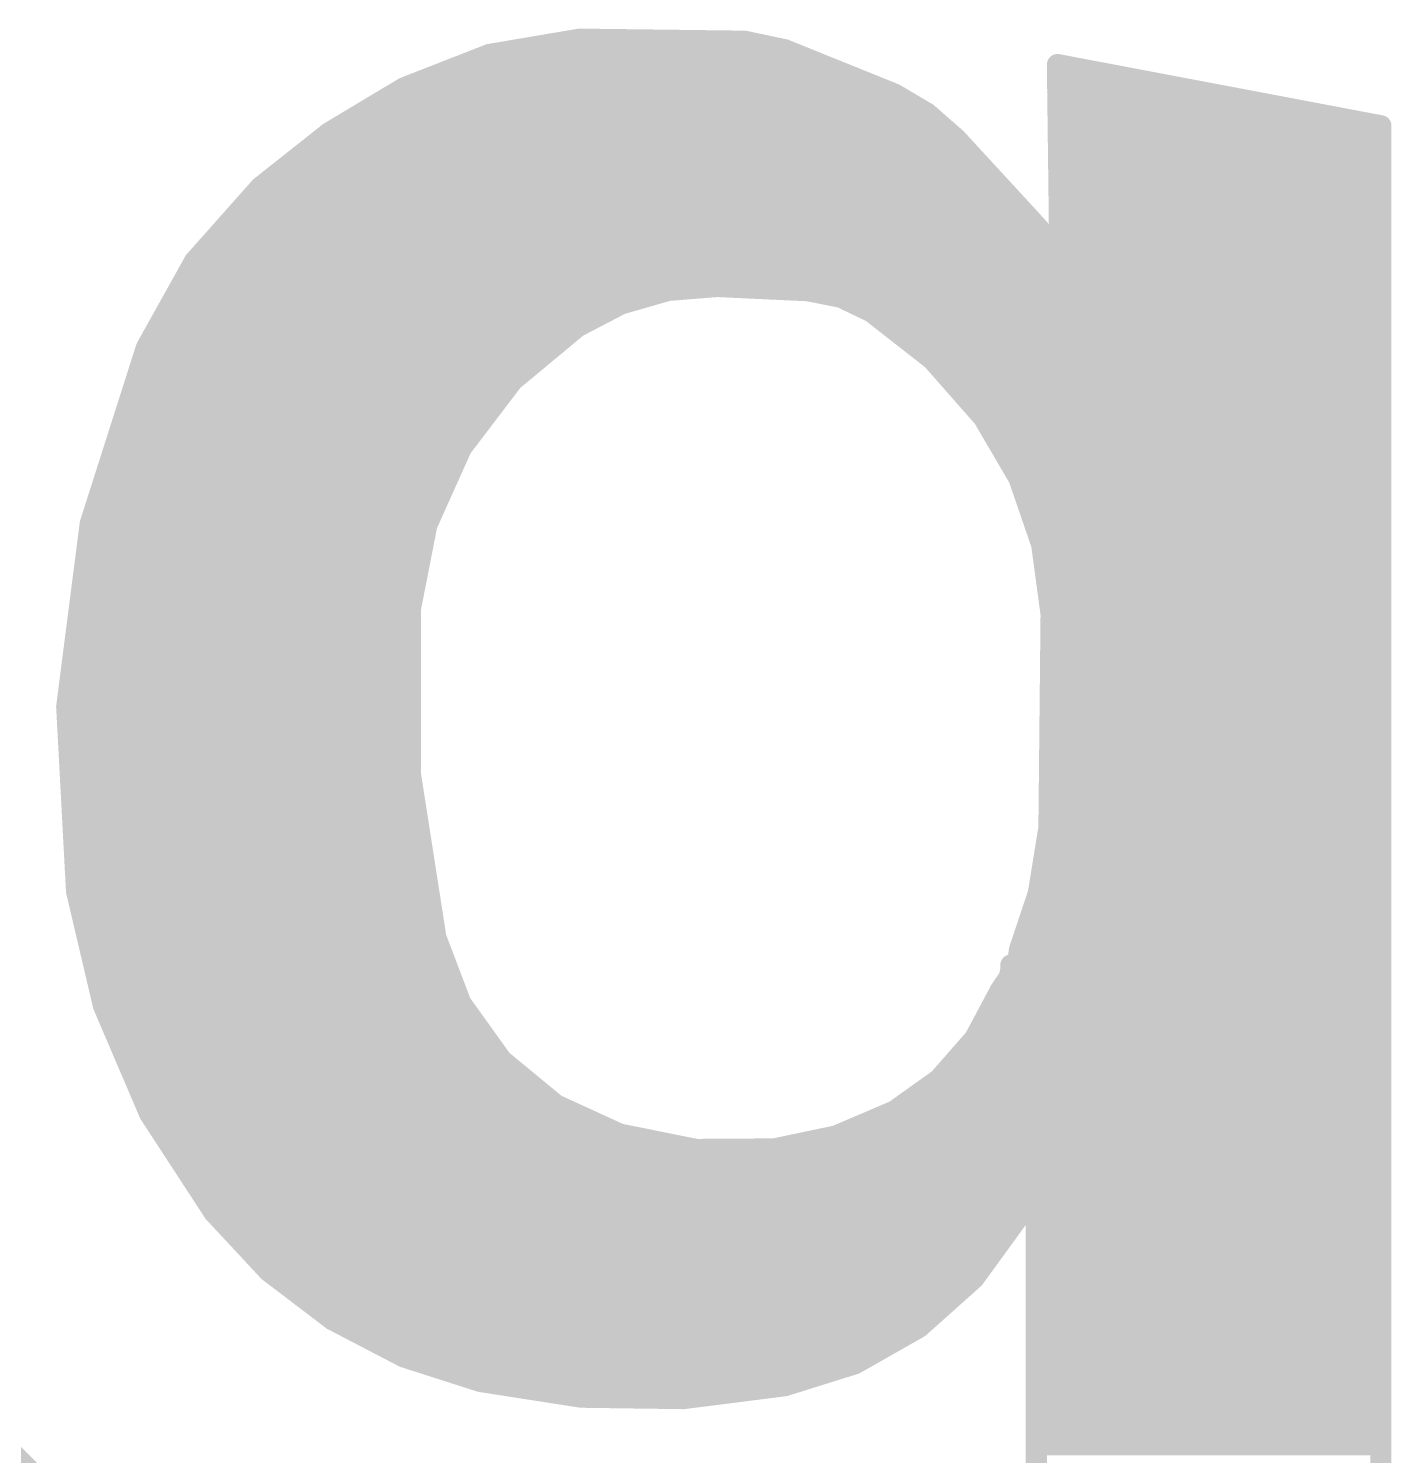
# Model space of a CAD drawing. Extents: x -19.1 to 23, y -12.7 to 20.4.
# Drawn here: x 14.658 to 16.295, y 16.726 to 18.44 of the extents above; entities that cross this region are included whole.
import ezdxf

# ---------------------------------------------------------------- set-up
doc = ezdxf.new("R2010")
doc.units = 0
doc.layers.add('1', color=12, linetype='CONTINUOUS')
doc.layers.add('22', color=40, linetype='CONTINUOUS')

# ---------------------------------------------------------------- blocks, each defined once
blk = doc.blocks.new('RECT')
blk.add_solid([(-0.5, -0.5), (0.5, -0.5), (-0.5, 0.5), (0.5, 0.5)])

msp = doc.modelspace()

# ---------------------------------------------------------------- linework, layer by layer
at = {"layer": '22', "const_width": 0.0254}
for points in [[(15.3201, 18.4277), (15.2116, 18.4093)], [(15.5182, 18.4252), (15.3201, 18.4277)], [(15.5664, 18.415), (15.5182, 18.4252)], [(15.2116, 18.4093), (15.1092, 18.3693)], [(15.2451, 18.415), (15.5664, 18.415)], [(15.6985, 18.3617), (15.5664, 18.415)], [(15.1611, 18.3896), (15.6294, 18.3896)], [(15.8941, 18.3972), (15.8966, 18.1966)], [(16.2827, 18.3236), (15.8941, 18.3972)], [(15.8942, 18.3896), (15.9342, 18.3896)], [(15.1092, 18.3693), (15.019, 18.3152)], [(15.1007, 18.3642), (15.6923, 18.3642)], [(15.7378, 18.3384), (15.6985, 18.3617)], [(15.8945, 18.3642), (16.0683, 18.3642)], [(15.0583, 18.3388), (15.7373, 18.3388)], [(15.7722, 18.3083), (15.7378, 18.3384)], [(15.8948, 18.3388), (16.2024, 18.3388)], [(16.2827, 16.2662), (16.2827, 18.3236)], [(15.019, 18.3152), (14.9365, 18.2499)], [(15.0167, 18.3134), (15.7664, 18.3134)], [(15.8611, 18.2118), (15.7722, 18.3083)], [(15.8951, 18.3134), (16.2827, 18.3134)], [(14.9846, 18.288), (15.7909, 18.288)], [(15.8955, 18.288), (16.2827, 18.288)], [(14.9365, 18.2499), (14.8574, 18.1609)], [(14.9525, 18.2626), (15.8143, 18.2626)], [(15.8958, 18.2626), (16.2827, 18.2626)], [(14.9252, 18.2372), (15.8377, 18.2372)], [(15.8961, 18.2372), (16.2827, 18.2372)], [(14.9026, 18.2118), (15.8611, 18.2118)], [(15.8839, 18.1864), (15.8611, 18.2118)], [(15.8966, 18.1966), (15.889, 18.1889)], [(15.8964, 18.2118), (16.2827, 18.2118)], [(14.88, 18.1864), (15.8839, 18.1864)], [(15.889, 18.1889), (15.8839, 18.1864)], [(15.8839, 18.1864), (16.2827, 18.1864)], [(14.8574, 18.1609), (14.7994, 18.0569)], [(14.8575, 18.161), (16.2827, 18.161)], [(14.8433, 18.1356), (16.2827, 18.1356)], [(15.4265, 18.1258), (15.4852, 18.1305)], [(15.4852, 18.1305), (15.5944, 18.1254)], [(14.8291, 18.1102), (15.3723, 18.1102)], [(15.3698, 18.1095), (15.4265, 18.1258)], [(15.5944, 18.1254), (15.6341, 18.1175)], [(15.6341, 18.1175), (15.6706, 18.1)], [(15.6493, 18.1102), (16.2827, 18.1102)], [(15.3175, 18.0823), (15.3698, 18.1095)], [(15.6706, 18.1), (15.7438, 18.0428)], [(14.815, 18.0848), (15.3223, 18.0848)], [(15.2394, 18.0174), (15.3175, 18.0823)], [(15.6901, 18.0848), (16.2827, 18.0848)], [(14.8008, 18.0594), (15.2899, 18.0594)], [(15.7226, 18.0594), (16.2827, 18.0594)], [(14.7994, 18.0569), (14.732, 17.8456)], [(15.7438, 18.0428), (15.8052, 17.973)], [(14.7921, 18.034), (15.2593, 18.034)], [(15.7516, 18.034), (16.2827, 18.034)], [(14.784, 18.0086), (15.2327, 18.0086)], [(15.178, 17.9366), (15.2394, 18.0174)], [(15.7739, 18.0086), (16.2827, 18.0086)], [(14.7759, 17.9832), (15.2134, 17.9832)], [(15.7962, 17.9832), (16.2827, 17.9832)], [(15.8052, 17.973), (15.8478, 17.9002)], [(14.7678, 17.9578), (15.1941, 17.9578)], [(15.8141, 17.9578), (16.2827, 17.9578)], [(14.7597, 17.9324), (15.1761, 17.9324)], [(15.1364, 17.844), (15.178, 17.9366)], [(15.8289, 17.9324), (16.2827, 17.9324)], [(14.7516, 17.907), (15.1647, 17.907)], [(15.8438, 17.907), (16.2827, 17.907)], [(15.8478, 17.9002), (15.8752, 17.8204)], [(14.7435, 17.8816), (15.1533, 17.8816)], [(15.8542, 17.8816), (16.2827, 17.8816)], [(14.7354, 17.8562), (15.1419, 17.8562)], [(15.8629, 17.8562), (16.2827, 17.8562)], [(14.732, 17.8456), (14.7037, 17.6256)], [(15.1169, 17.7444), (15.1364, 17.844)], [(14.7301, 17.8308), (15.1339, 17.8308)], [(15.8716, 17.8308), (16.2827, 17.8308)], [(15.8752, 17.8204), (15.8865, 17.7368)], [(14.7268, 17.8054), (15.1289, 17.8054)], [(15.8773, 17.8054), (16.2827, 17.8054)], [(14.7236, 17.78), (15.1239, 17.78)], [(15.8807, 17.78), (16.2827, 17.78)], [(14.7203, 17.7546), (15.1189, 17.7546)], [(15.8841, 17.7546), (16.2827, 17.7546)], [(15.1166, 17.5451), (15.1169, 17.7444)], [(15.8865, 17.7368), (15.8839, 17.4803)], [(14.717, 17.7292), (15.1169, 17.7292)], [(15.8864, 17.7292), (16.2827, 17.7292)], [(14.7138, 17.7038), (15.1168, 17.7038)], [(15.8862, 17.7038), (16.2827, 17.7038)], [(14.7105, 17.6784), (15.1168, 17.6784)], [(15.8859, 17.6784), (16.2827, 17.6784)], [(14.7072, 17.653), (15.1167, 17.653)], [(15.8857, 17.653), (16.2827, 17.653)], [(14.7037, 17.6256), (14.7155, 17.4041)], [(14.704, 17.6276), (15.1167, 17.6276)], [(15.8854, 17.6276), (16.2827, 17.6276)], [(14.705, 17.6022), (15.1167, 17.6022)], [(15.8851, 17.6022), (16.2827, 17.6022)], [(14.7063, 17.5768), (15.1166, 17.5768)], [(15.8849, 17.5768), (16.2827, 17.5768)], [(14.7077, 17.5514), (15.1166, 17.5514)], [(15.1473, 17.3482), (15.1166, 17.5451)], [(15.8846, 17.5514), (16.2827, 17.5514)], [(14.709, 17.526), (15.1196, 17.526)], [(15.8844, 17.526), (16.2827, 17.526)], [(14.7104, 17.5006), (15.1235, 17.5006)], [(15.8841, 17.5006), (16.2827, 17.5006)], [(15.8839, 17.4803), (15.8712, 17.4015)], [(14.7117, 17.4752), (15.1275, 17.4752)], [(15.8831, 17.4752), (16.2827, 17.4752)], [(14.7131, 17.4498), (15.1314, 17.4498)], [(15.879, 17.4498), (16.2827, 17.4498)], [(14.7144, 17.4244), (15.1354, 17.4244)], [(15.8749, 17.4244), (16.2827, 17.4244)], [(14.7155, 17.4041), (14.7478, 17.2665)], [(14.7167, 17.399), (15.1394, 17.399)], [(15.8712, 17.4015), (15.8484, 17.333)], [(15.8704, 17.399), (16.2827, 17.399)], [(14.7227, 17.3736), (15.1433, 17.3736)], [(15.8619, 17.3736), (16.2827, 17.3736)], [(14.7286, 17.3482), (15.1473, 17.3482)], [(15.1773, 17.2693), (15.1473, 17.3482)], [(15.8535, 17.3482), (16.2827, 17.3482)], [(14.7346, 17.3228), (15.1569, 17.3228)], [(15.8484, 17.333), (15.8479, 17.3293)], [(15.8479, 17.3293), (15.8493, 17.3258)], [(15.8493, 17.3258), (15.8523, 17.3234)], [(15.8523, 17.3234), (15.856, 17.3228)], [(15.856, 17.3228), (15.8687, 17.3228)], [(15.856, 17.3228), (16.2827, 17.3228)], [(15.8687, 17.3228), (15.8687, 15.8928)], [(15.8382, 17.3101), (15.8362, 17.3004)], [(15.8458, 17.3076), (15.8382, 17.3152)], [(15.8382, 17.3152), (15.8382, 17.3101)], [(15.8458, 17.0104), (15.8458, 17.3076)], [(14.7405, 17.2974), (15.1666, 17.2974)], [(15.8306, 17.2923), (15.8255, 17.2847)], [(15.8362, 17.3004), (15.8306, 17.2923)], [(15.8341, 17.2974), (15.8458, 17.2974)], [(15.8687, 17.2974), (16.2827, 17.2974)], [(14.7465, 17.272), (15.1762, 17.272)], [(15.8255, 17.2847), (15.7948, 17.227)], [(15.8188, 17.272), (15.8458, 17.272)], [(15.8687, 17.272), (16.2827, 17.272)], [(14.7478, 17.2665), (14.8034, 17.1364)], [(15.2264, 17.2008), (15.1773, 17.2693)], [(14.7563, 17.2466), (15.1936, 17.2466)], [(15.8053, 17.2466), (15.8458, 17.2466)], [(15.8687, 17.2466), (16.2827, 17.2466)], [(14.7672, 17.2212), (15.2118, 17.2212)], [(15.7948, 17.227), (15.7517, 17.1778)], [(15.7898, 17.2212), (15.8458, 17.2212)], [(15.8687, 17.2212), (16.2827, 17.2212)], [(14.778, 17.1958), (15.2325, 17.1958)], [(15.2916, 17.1471), (15.2264, 17.2008)], [(15.7675, 17.1958), (15.8458, 17.1958)], [(15.8687, 17.1958), (16.2827, 17.1958)], [(14.7889, 17.1704), (15.2633, 17.1704)], [(15.7517, 17.1778), (15.6985, 17.1399)], [(15.7413, 17.1704), (15.8458, 17.1704)], [(15.8687, 17.1704), (16.2827, 17.1704)], [(14.7997, 17.145), (15.2962, 17.145)], [(14.8034, 17.1364), (14.8806, 17.018)], [(15.3683, 17.112), (15.2916, 17.1471)], [(15.6985, 17.1399), (15.6284, 17.1099)], [(15.7057, 17.145), (15.8458, 17.145)], [(15.8687, 17.145), (16.2827, 17.145)], [(14.8144, 17.1196), (15.3517, 17.1196)], [(15.6511, 17.1196), (15.8458, 17.1196)], [(15.8687, 17.1196), (16.2827, 17.1196)], [(15.4601, 17.0936), (15.3683, 17.112)], [(15.6284, 17.1099), (15.5537, 17.0942)], [(14.8309, 17.0942), (15.4571, 17.0942)], [(15.5537, 17.0942), (15.4601, 17.0936)], [(15.5537, 17.0942), (15.8458, 17.0942)], [(15.8687, 17.0942), (16.2827, 17.0942)], [(14.8475, 17.0688), (15.8458, 17.0688)], [(15.8687, 17.0688), (16.2827, 17.0688)], [(14.864, 17.0434), (15.8458, 17.0434)], [(15.8687, 17.0434), (16.2827, 17.0434)], [(14.8806, 17.018), (14.9464, 16.9473)], [(14.8806, 17.018), (15.8458, 17.018)], [(15.8687, 17.018), (16.2827, 17.018)], [(15.7938, 16.9388), (15.8458, 17.0104)], [(14.9042, 16.9926), (15.8329, 16.9926)], [(15.8687, 16.9926), (16.2827, 16.9926)], [(14.9279, 16.9672), (15.8144, 16.9672)], [(15.8687, 16.9672), (16.2827, 16.9672)], [(14.9464, 16.9473), (15.0232, 16.8889)], [(14.9537, 16.9418), (15.796, 16.9418)], [(15.7278, 16.8798), (15.7938, 16.9388)], [(15.8687, 16.9418), (16.2827, 16.9418)], [(14.987, 16.9164), (15.7687, 16.9164)], [(15.8687, 16.9164), (16.2827, 16.9164)], [(15.0204, 16.891), (15.7403, 16.891)], [(15.0232, 16.8889), (15.1088, 16.8443)], [(15.6509, 16.8361), (15.7278, 16.8798)], [(15.8687, 16.891), (16.2827, 16.891)], [(15.0678, 16.8656), (15.7027, 16.8656)], [(15.8687, 16.8656), (16.2827, 16.8656)], [(15.1088, 16.8443), (15.2007, 16.8148)], [(15.1214, 16.8402), (15.658, 16.8402)], [(15.5664, 16.8097), (15.6509, 16.8361)], [(15.8687, 16.8402), (16.2827, 16.8402)], [(15.2007, 16.8148), (15.322, 16.7959)], [(15.2007, 16.8148), (15.5827, 16.8148)], [(15.4447, 16.7942), (15.5664, 16.8097)], [(15.8687, 16.8148), (16.2827, 16.8148)], [(15.322, 16.7959), (15.4447, 16.7942)], [(15.8687, 16.7894), (16.2827, 16.7894)], [(15.8687, 16.764), (16.2827, 16.764)], [(15.8687, 16.7386), (16.2827, 16.7386)]]:
    msp.add_lwpolyline(points, dxfattribs=at)
at = {"layer": '22', "const_width": 0.0127}
for points in [[(15.3202, 18.434, 1), (15.32, 18.4214)], [(15.3212, 18.4214, 1), (15.319, 18.434)], [(15.5195, 18.4314, 1), (15.5169, 18.419)], [(15.5181, 18.4189, 1), (15.5183, 18.4315)], [(15.2106, 18.4156, 1), (15.2127, 18.4031)], [(15.214, 18.4034, 1), (15.2093, 18.4153)], [(15.2451, 18.4214, 1), (15.2451, 18.4086)], [(15.5688, 18.4209, 1), (15.564, 18.4091)], [(15.5651, 18.4088, 1), (15.5677, 18.4212)], [(15.5664, 18.4086, 1), (15.5664, 18.4214)], [(15.1611, 18.396, 1), (15.1611, 18.3833)], [(15.6294, 18.3833, 1), (15.6294, 18.396)], [(15.9004, 18.3973, 1), (15.8878, 18.3971)], [(15.8953, 18.4034, 1), (15.8929, 18.391)], [(15.8942, 18.396, 1), (15.8942, 18.3833)], [(15.9342, 18.3833, 1), (15.9342, 18.396)], [(15.1069, 18.3752, 1), (15.1115, 18.3634)], [(15.1125, 18.3639, 1), (15.1059, 18.3747)], [(15.1007, 18.3706, 1), (15.1007, 18.3578)], [(15.7017, 18.3672, 1), (15.6953, 18.3562)], [(15.6923, 18.3578, 1), (15.6923, 18.3706)], [(15.6961, 18.3558, 1), (15.7009, 18.3676)], [(15.8945, 18.3706, 1), (15.8945, 18.3578)], [(16.0683, 18.3578, 1), (16.0683, 18.3706)], [(15.0583, 18.3452, 1), (15.0583, 18.3325)], [(15.742, 18.3432, 1), (15.7337, 18.3337)], [(15.7346, 18.333, 1), (15.7411, 18.3439)], [(15.7373, 18.3325, 1), (15.7373, 18.3452)], [(15.8948, 18.3452, 1), (15.8948, 18.3325)], [(16.2024, 18.3325, 1), (16.2024, 18.3452)], [(16.2891, 18.3236, 1), (16.2764, 18.3236)], [(16.2815, 18.3174, 1), (16.2839, 18.3298)], [(15.0167, 18.3198, 1), (15.0167, 18.3071)], [(15.0157, 18.3207, 1), (15.0222, 18.3098)], [(15.0229, 18.3102, 1), (15.015, 18.3202)], [(15.7769, 18.3126, 1), (15.7675, 18.304)], [(15.7664, 18.3071, 1), (15.7664, 18.3198)], [(15.768, 18.3035, 1), (15.7764, 18.3131)], [(15.8951, 18.3198, 1), (15.8951, 18.3071)], [(16.2827, 18.3071, 1), (16.2827, 18.3198)], [(14.9846, 18.2944, 1), (14.9846, 18.2816)], [(15.7909, 18.2816, 1), (15.7909, 18.2944)], [(15.8955, 18.2944, 1), (15.8955, 18.2816)], [(16.2827, 18.2816, 1), (16.2827, 18.2944)], [(14.9326, 18.2549, 1), (14.9404, 18.2449)], [(14.9412, 18.2457, 1), (14.9318, 18.2541)], [(14.9525, 18.269, 1), (14.9525, 18.2563)], [(15.8143, 18.2563, 1), (15.8143, 18.269)], [(15.8958, 18.269, 1), (15.8958, 18.2563)], [(16.2827, 18.2563, 1), (16.2827, 18.269)], [(14.9252, 18.2436, 1), (14.9252, 18.2309)], [(15.8377, 18.2309, 1), (15.8377, 18.2436)], [(15.8961, 18.2436, 1), (15.8961, 18.2309)], [(16.2827, 18.2309, 1), (16.2827, 18.2436)], [(14.9026, 18.2182, 1), (14.9026, 18.2054)], [(15.8658, 18.216, 1), (15.8564, 18.2076)], [(15.8564, 18.2075, 1), (15.8658, 18.2161)], [(15.8611, 18.2054, 1), (15.8611, 18.2182)], [(15.8964, 18.2182, 1), (15.8964, 18.2054)], [(15.9011, 18.1921, 1), (15.8921, 18.2011)], [(16.2827, 18.2054, 1), (16.2827, 18.2182)], [(14.88, 18.1928, 1), (14.88, 18.1801)], [(15.8839, 18.1928, 1), (15.8839, 18.1801)], [(15.8811, 18.1921, 1), (15.8867, 18.1807)], [(15.8792, 18.1822, 1), (15.8886, 18.1906)], [(15.8845, 18.1934, 1), (15.8935, 18.1844)], [(15.8839, 18.1801, 1), (15.8839, 18.1928)], [(15.8918, 18.1832, 1), (15.8862, 18.1946)], [(15.8903, 18.1965, 1), (15.9029, 18.1967)], [(16.2827, 18.1801, 1), (16.2827, 18.1928)], [(14.8526, 18.1651, 1), (14.8621, 18.1567)], [(14.8575, 18.1674, 1), (14.8575, 18.1547)], [(14.8629, 18.1578, 1), (14.8518, 18.164)], [(16.2827, 18.1547, 1), (16.2827, 18.1674)], [(14.8433, 18.142, 1), (14.8433, 18.1292)], [(15.4855, 18.1368, 1), (15.4849, 18.1242)], [(15.4857, 18.1242, 1), (15.4847, 18.1368)], [(16.2827, 18.1292, 1), (16.2827, 18.142)], [(14.8291, 18.1166, 1), (14.8291, 18.1039)], [(15.3723, 18.1039, 1), (15.3723, 18.1166)], [(15.4259, 18.1321, 1), (15.427, 18.1194)], [(15.4282, 18.1197, 1), (15.4247, 18.1319)], [(15.5956, 18.1316, 1), (15.5932, 18.1192)], [(15.5941, 18.1191, 1), (15.5947, 18.1317)], [(15.6368, 18.1232, 1), (15.6313, 18.1117)], [(15.6328, 18.1112, 1), (15.6353, 18.1237)], [(15.6493, 18.1166, 1), (15.6493, 18.1039)], [(16.2827, 18.1039, 1), (16.2827, 18.1166)], [(15.368, 18.1156, 1), (15.3716, 18.1034)], [(15.3727, 18.1038, 1), (15.3669, 18.1151)], [(15.6745, 18.105, 1), (15.6667, 18.095)], [(15.6679, 18.0943, 1), (15.6733, 18.1057)], [(14.815, 18.0912, 1), (14.815, 18.0785)], [(15.3146, 18.0879, 1), (15.3204, 18.0767)], [(15.3216, 18.0774, 1), (15.3134, 18.0872)], [(15.3223, 18.0785, 1), (15.3223, 18.0912)], [(15.6901, 18.0912, 1), (15.6901, 18.0785)], [(16.2827, 18.0785, 1), (16.2827, 18.0912)], [(14.8008, 18.0658, 1), (14.8008, 18.053)], [(15.2899, 18.053, 1), (15.2899, 18.0658)], [(15.7226, 18.0658, 1), (15.7226, 18.053)], [(16.2827, 18.053, 1), (16.2827, 18.0658)], [(14.7939, 18.06, 1), (14.8049, 18.0538)], [(14.8054, 18.055, 1), (14.7934, 18.0588)], [(15.7486, 18.047, 1), (15.7391, 18.0386)], [(14.7921, 18.0404, 1), (14.7921, 18.0277)], [(15.2593, 18.0277, 1), (15.2593, 18.0404)], [(15.7399, 18.0378, 1), (15.7478, 18.0478)], [(15.7516, 18.0404, 1), (15.7516, 18.0277)], [(16.2827, 18.0277, 1), (16.2827, 18.0404)], [(14.784, 18.015, 1), (14.784, 18.0023)], [(15.2327, 18.0023, 1), (15.2327, 18.015)], [(15.2354, 18.0223, 1), (15.2435, 18.0126)], [(15.2445, 18.0136, 1), (15.2344, 18.0213)], [(15.7739, 18.015, 1), (15.7739, 18.0023)], [(16.2827, 18.0023, 1), (16.2827, 18.015)], [(14.7759, 17.9896, 1), (14.7759, 17.9768)], [(15.2134, 17.9768, 1), (15.2134, 17.9896)], [(15.7962, 17.9896, 1), (15.7962, 17.9768)], [(15.8107, 17.9762, 1), (15.7997, 17.9698)], [(16.2827, 17.9768, 1), (16.2827, 17.9896)], [(14.7678, 17.9642, 1), (14.7678, 17.9515)], [(15.1941, 17.9515, 1), (15.1941, 17.9642)], [(15.8004, 17.9688, 1), (15.81, 17.9772)], [(15.8141, 17.9642, 1), (15.8141, 17.9515)], [(16.2827, 17.9515, 1), (16.2827, 17.9642)], [(14.7597, 17.9388, 1), (14.7597, 17.9261)], [(15.1729, 17.9405, 1), (15.1831, 17.9328)], [(15.1838, 17.934, 1), (15.1722, 17.9392)], [(15.1761, 17.9261, 1), (15.1761, 17.9388)], [(15.8289, 17.9388, 1), (15.8289, 17.9261)], [(16.2827, 17.9261, 1), (16.2827, 17.9388)], [(14.7516, 17.9134, 1), (14.7516, 17.9006)], [(15.1647, 17.9006, 1), (15.1647, 17.9134)], [(15.8438, 17.9134, 1), (15.8438, 17.9006)], [(16.2827, 17.9006, 1), (16.2827, 17.9134)], [(15.8538, 17.9022, 1), (15.8418, 17.8981)], [(15.8423, 17.897, 1), (15.8533, 17.9034)], [(14.7435, 17.888, 1), (14.7435, 17.8753)], [(15.1533, 17.8753, 1), (15.1533, 17.888)], [(15.8542, 17.888, 1), (15.8542, 17.8753)], [(16.2827, 17.8753, 1), (16.2827, 17.888)], [(14.7354, 17.8626, 1), (14.7354, 17.8498)], [(15.1419, 17.8498, 1), (15.1419, 17.8626)], [(15.8629, 17.8626, 1), (15.8629, 17.8498)], [(16.2827, 17.8498, 1), (16.2827, 17.8626)], [(14.7259, 17.8475, 1), (14.738, 17.8437)], [(14.7383, 17.8448, 1), (14.7257, 17.8464)], [(15.1307, 17.8466, 1), (15.1422, 17.8414)], [(15.1427, 17.8428, 1), (15.1302, 17.8452)], [(14.7301, 17.8372, 1), (14.7301, 17.8244)], [(15.1339, 17.8244, 1), (15.1339, 17.8372)], [(15.8716, 17.8372, 1), (15.8716, 17.8244)], [(15.8815, 17.8213, 1), (15.8689, 17.8196)], [(16.2827, 17.8244, 1), (16.2827, 17.8372)], [(14.7268, 17.8118, 1), (14.7268, 17.7991)], [(15.1289, 17.7991, 1), (15.1289, 17.8118)], [(15.8692, 17.8183, 1), (15.8812, 17.8225)], [(15.8773, 17.8118, 1), (15.8773, 17.7991)], [(16.2827, 17.7991, 1), (16.2827, 17.8118)], [(14.7236, 17.7864, 1), (14.7236, 17.7736)], [(15.1239, 17.7736, 1), (15.1239, 17.7864)], [(15.8807, 17.7864, 1), (15.8807, 17.7736)], [(16.2827, 17.7736, 1), (16.2827, 17.7864)], [(14.7203, 17.761, 1), (14.7203, 17.7482)], [(15.1189, 17.7482, 1), (15.1189, 17.761)], [(15.8841, 17.761, 1), (15.8841, 17.7482)], [(16.2827, 17.7482, 1), (16.2827, 17.761)], [(15.1107, 17.7456, 1), (15.1231, 17.7432)], [(15.1232, 17.7444, 1), (15.1106, 17.7444)], [(15.8928, 17.7367, 1), (15.8802, 17.7369)], [(14.717, 17.7356, 1), (14.717, 17.7229)], [(15.1169, 17.7229, 1), (15.1169, 17.7356)], [(15.8864, 17.7356, 1), (15.8864, 17.7229)], [(15.8802, 17.736, 1), (15.8928, 17.7376)], [(16.2827, 17.7229, 1), (16.2827, 17.7356)], [(14.7138, 17.7102, 1), (14.7138, 17.6974)], [(15.1168, 17.6974, 1), (15.1168, 17.7102)], [(15.8862, 17.7102, 1), (15.8862, 17.6974)], [(16.2827, 17.6974, 1), (16.2827, 17.7102)], [(14.7105, 17.6848, 1), (14.7105, 17.672)], [(15.1168, 17.672, 1), (15.1168, 17.6848)], [(15.8859, 17.6848, 1), (15.8859, 17.672)], [(16.2827, 17.672, 1), (16.2827, 17.6848)], [(14.7072, 17.6594, 1), (14.7072, 17.6467)], [(15.1167, 17.6467, 1), (15.1167, 17.6594)], [(15.8857, 17.6594, 1), (15.8857, 17.6467)], [(16.2827, 17.6467, 1), (16.2827, 17.6594)], [(14.7101, 17.6259, 1), (14.6974, 17.6253)], [(14.6974, 17.6264, 1), (14.71, 17.6248)], [(14.704, 17.634, 1), (14.704, 17.6212)], [(15.1167, 17.6212, 1), (15.1167, 17.634)], [(15.8854, 17.634, 1), (15.8854, 17.6212)], [(16.2827, 17.6212, 1), (16.2827, 17.634)], [(14.705, 17.6086, 1), (14.705, 17.5958)], [(15.1167, 17.5958, 1), (15.1167, 17.6086)], [(15.8851, 17.6086, 1), (15.8851, 17.5958)], [(16.2827, 17.5958, 1), (16.2827, 17.6086)], [(14.7063, 17.5832, 1), (14.7063, 17.5705)], [(15.1166, 17.5705, 1), (15.1166, 17.5832)], [(15.8849, 17.5832, 1), (15.8849, 17.5705)], [(16.2827, 17.5705, 1), (16.2827, 17.5832)], [(14.7077, 17.5578, 1), (14.7077, 17.545)], [(15.1228, 17.5461, 1), (15.1103, 17.5441)], [(15.1166, 17.545, 1), (15.1166, 17.5578)], [(15.8846, 17.5578, 1), (15.8846, 17.545)], [(16.2827, 17.545, 1), (16.2827, 17.5578)], [(15.1102, 17.5451, 1), (15.1229, 17.5451)], [(14.709, 17.5324, 1), (14.709, 17.5196)], [(15.1196, 17.5196, 1), (15.1196, 17.5324)], [(15.8844, 17.5324, 1), (15.8844, 17.5196)], [(16.2827, 17.5196, 1), (16.2827, 17.5324)], [(14.7104, 17.507, 1), (14.7104, 17.4943)], [(15.1235, 17.4943, 1), (15.1235, 17.507)], [(15.8841, 17.507, 1), (15.8841, 17.4943)], [(16.2827, 17.4943, 1), (16.2827, 17.507)], [(15.8902, 17.4793, 1), (15.8776, 17.4813)], [(14.7117, 17.4816, 1), (14.7117, 17.4688)], [(15.1275, 17.4688, 1), (15.1275, 17.4816)], [(15.8831, 17.4816, 1), (15.8831, 17.4688)], [(15.8776, 17.4804, 1), (15.8902, 17.4802)], [(16.2827, 17.4688, 1), (16.2827, 17.4816)], [(14.7131, 17.4562, 1), (14.7131, 17.4434)], [(15.1314, 17.4434, 1), (15.1314, 17.4562)], [(15.879, 17.4562, 1), (15.879, 17.4434)], [(16.2827, 17.4434, 1), (16.2827, 17.4562)], [(14.7144, 17.4308, 1), (14.7144, 17.4181)], [(15.1354, 17.4181, 1), (15.1354, 17.4308)], [(15.8749, 17.4308, 1), (15.8749, 17.4181)], [(16.2827, 17.4181, 1), (16.2827, 17.4308)], [(14.7217, 17.4056, 1), (14.7093, 17.4026)], [(14.7092, 17.4038, 1), (14.7218, 17.4044)], [(14.7167, 17.4054, 1), (14.7167, 17.3926)], [(15.1394, 17.3926, 1), (15.1394, 17.4054)], [(15.8704, 17.4054, 1), (15.8704, 17.3926)], [(15.8649, 17.4025, 1), (15.8775, 17.4005)], [(15.8772, 17.3995, 1), (15.8652, 17.4035)], [(16.2827, 17.3926, 1), (16.2827, 17.4054)], [(14.7227, 17.38, 1), (14.7227, 17.3672)], [(15.1433, 17.3672, 1), (15.1433, 17.38)], [(15.8619, 17.38, 1), (15.8619, 17.3672)], [(16.2827, 17.3672, 1), (16.2827, 17.38)], [(14.7286, 17.3546, 1), (14.7286, 17.3419)], [(15.1532, 17.3505, 1), (15.1414, 17.3459)], [(15.141, 17.3472, 1), (15.1536, 17.3492)], [(15.1473, 17.3419, 1), (15.1473, 17.3546)], [(15.8535, 17.3546, 1), (15.8535, 17.3419)], [(16.2827, 17.3419, 1), (16.2827, 17.3546)], [(14.7346, 17.3292, 1), (14.7346, 17.3164)], [(15.1569, 17.3164, 1), (15.1569, 17.3292)], [(15.8538, 17.3316, 1), (15.842, 17.3269)], [(15.8416, 17.3301, 1), (15.8542, 17.3284)], [(15.8424, 17.335, 1), (15.8544, 17.331)], [(15.8547, 17.3322, 1), (15.8421, 17.3338)], [(15.8533, 17.3307, 1), (15.8454, 17.3208)], [(15.8434, 17.3234, 1), (15.8552, 17.3281)], [(15.8533, 17.3297, 1), (15.8513, 17.3171)], [(15.8483, 17.3184, 1), (15.8562, 17.3284)], [(15.856, 17.3292, 1), (15.856, 17.3164)], [(15.856, 17.3292, 1), (15.856, 17.3164)], [(15.855, 17.3165, 1), (15.857, 17.3291)], [(15.875, 17.3228, 1), (15.8624, 17.3228)], [(15.8687, 17.3164, 1), (15.8687, 17.3292)], [(16.2827, 17.3164, 1), (16.2827, 17.3292)], [(15.8427, 17.3197, 1), (15.8337, 17.3107)], [(15.8445, 17.3152, 1), (15.8319, 17.3152)], [(15.8444, 17.3088, 1), (15.832, 17.3114)], [(15.8521, 17.3076, 1), (15.8395, 17.3076)], [(15.8413, 17.3031, 1), (15.8503, 17.3121)], [(14.7405, 17.3038, 1), (14.7405, 17.291)], [(15.1666, 17.291, 1), (15.1666, 17.3038)], [(15.8254, 17.2959, 1), (15.8358, 17.2887)], [(15.8359, 17.2888, 1), (15.8253, 17.2958)], [(15.8341, 17.3038, 1), (15.8341, 17.291)], [(15.83, 17.3017, 1), (15.8424, 17.2992)], [(15.8414, 17.2968, 1), (15.831, 17.304)], [(15.8319, 17.3101, 1), (15.8445, 17.3101)], [(15.8458, 17.291, 1), (15.8458, 17.3038)], [(15.8687, 17.3038, 1), (15.8687, 17.291)], [(16.2827, 17.291, 1), (16.2827, 17.3038)], [(14.7465, 17.2784, 1), (14.7465, 17.2657)], [(15.1762, 17.2657, 1), (15.1762, 17.2784)], [(15.8188, 17.2784, 1), (15.8188, 17.2657)], [(15.8202, 17.2882, 1), (15.8308, 17.2812)], [(15.8311, 17.2817, 1), (15.8199, 17.2877)], [(15.8458, 17.2657, 1), (15.8458, 17.2784)], [(15.8687, 17.2784, 1), (15.8687, 17.2657)], [(16.2827, 17.2657, 1), (16.2827, 17.2784)], [(14.7536, 17.2689, 1), (14.742, 17.264)], [(14.7416, 17.265, 1), (14.754, 17.2679)], [(15.1824, 17.273, 1), (15.1721, 17.2656)], [(15.1713, 17.2671, 1), (15.1832, 17.2716)], [(14.7563, 17.253, 1), (14.7563, 17.2402)], [(15.1936, 17.2402, 1), (15.1936, 17.253)], [(15.8053, 17.253, 1), (15.8053, 17.2402)], [(15.8458, 17.2402, 1), (15.8458, 17.253)], [(15.8687, 17.253, 1), (15.8687, 17.2402)], [(16.2827, 17.2402, 1), (16.2827, 17.253)], [(14.7672, 17.2276, 1), (14.7672, 17.2148)], [(15.2118, 17.2148, 1), (15.2118, 17.2276)], [(15.7898, 17.2276, 1), (15.7898, 17.2148)], [(15.7892, 17.23, 1), (15.8004, 17.224)], [(15.7996, 17.2228, 1), (15.7901, 17.2312)], [(15.8458, 17.2148, 1), (15.8458, 17.2276)], [(15.8687, 17.2276, 1), (15.8687, 17.2148)], [(16.2827, 17.2148, 1), (16.2827, 17.2276)], [(14.778, 17.2022, 1), (14.778, 17.1895)], [(15.2305, 17.2057, 1), (15.2224, 17.1959)], [(15.2213, 17.1971, 1), (15.2316, 17.2045)], [(15.2325, 17.1895, 1), (15.2325, 17.2022)], [(15.7675, 17.2022, 1), (15.7675, 17.1895)], [(15.8458, 17.1895, 1), (15.8458, 17.2022)], [(15.8687, 17.2022, 1), (15.8687, 17.1895)], [(16.2827, 17.1895, 1), (16.2827, 17.2022)], [(14.7889, 17.1768, 1), (14.7889, 17.164)], [(15.2633, 17.164, 1), (15.2633, 17.1768)], [(15.7413, 17.1768, 1), (15.7413, 17.164)], [(15.747, 17.182, 1), (15.7565, 17.1737)], [(15.7554, 17.1727, 1), (15.748, 17.183)], [(15.8458, 17.164, 1), (15.8458, 17.1768)], [(15.8687, 17.1768, 1), (15.8687, 17.164)], [(16.2827, 17.164, 1), (16.2827, 17.1768)], [(14.7997, 17.1514, 1), (14.7997, 17.1386)], [(14.8087, 17.1399, 1), (14.7981, 17.133)], [(15.2942, 17.1529, 1), (15.2889, 17.1413)], [(15.2875, 17.1422, 1), (15.2956, 17.152)], [(15.2962, 17.1386, 1), (15.2962, 17.1514)], [(15.6948, 17.1451, 1), (15.7022, 17.1347)], [(15.701, 17.1341, 1), (15.696, 17.1457)], [(15.7057, 17.1514, 1), (15.7057, 17.1386)], [(15.8458, 17.1386, 1), (15.8458, 17.1514)], [(15.8687, 17.1514, 1), (15.8687, 17.1386)], [(16.2827, 17.1386, 1), (16.2827, 17.1514)], [(14.7976, 17.134, 1), (14.8092, 17.1389)], [(14.8144, 17.126, 1), (14.8144, 17.1133)], [(15.3517, 17.1133, 1), (15.3517, 17.126)], [(15.6511, 17.126, 1), (15.6511, 17.1133)], [(15.8458, 17.1133, 1), (15.8458, 17.126)], [(15.8687, 17.126, 1), (15.8687, 17.1133)], [(16.2827, 17.1133, 1), (16.2827, 17.126)], [(15.3695, 17.1182, 1), (15.3671, 17.1058)], [(15.3657, 17.1062, 1), (15.3709, 17.1178)], [(15.6259, 17.1157, 1), (15.6309, 17.104)], [(15.6297, 17.1037, 1), (15.6271, 17.1161)], [(14.8309, 17.1006, 1), (14.8309, 17.0878)], [(15.46, 17.1, 1), (15.4601, 17.0873)], [(15.4571, 17.0878, 1), (15.4571, 17.1006)], [(15.4588, 17.0874, 1), (15.4613, 17.0998)], [(15.5537, 17.1006, 1), (15.5537, 17.0878)], [(15.5524, 17.1004, 1), (15.555, 17.088)], [(15.5537, 17.0879, 1), (15.5537, 17.1005)], [(15.8458, 17.0878, 1), (15.8458, 17.1006)], [(15.8687, 17.1006, 1), (15.8687, 17.0878)], [(16.2827, 17.0878, 1), (16.2827, 17.1006)], [(14.8475, 17.0752, 1), (14.8475, 17.0624)], [(15.8458, 17.0624, 1), (15.8458, 17.0752)], [(15.8687, 17.0752, 1), (15.8687, 17.0624)], [(16.2827, 17.0624, 1), (16.2827, 17.0752)], [(14.864, 17.0498, 1), (14.864, 17.0371)], [(15.8458, 17.0371, 1), (15.8458, 17.0498)], [(15.8687, 17.0498, 1), (15.8687, 17.0371)], [(16.2827, 17.0371, 1), (16.2827, 17.0498)], [(14.8806, 17.0244, 1), (14.8806, 17.0116)], [(14.8852, 17.0223, 1), (14.876, 17.0137)], [(14.8753, 17.0145, 1), (14.8859, 17.0215)], [(15.8458, 17.0116, 1), (15.8458, 17.0244)], [(15.8687, 17.0244, 1), (15.8687, 17.0116)], [(16.2827, 17.0116, 1), (16.2827, 17.0244)], [(15.8395, 17.0104, 1), (15.8521, 17.0104)], [(15.8509, 17.0067, 1), (15.8407, 17.0141)], [(14.9042, 16.999, 1), (14.9042, 16.9862)], [(15.8329, 16.9862, 1), (15.8329, 16.999)], [(15.8687, 16.999, 1), (15.8687, 16.9862)], [(16.2827, 16.9862, 1), (16.2827, 16.999)], [(14.9279, 16.9736, 1), (14.9279, 16.9609)], [(15.8144, 16.9609, 1), (15.8144, 16.9736)], [(15.8687, 16.9736, 1), (15.8687, 16.9609)], [(16.2827, 16.9609, 1), (16.2827, 16.9736)], [(14.9502, 16.9524, 1), (14.9425, 16.9423)], [(14.9417, 16.943, 1), (14.951, 16.9517)], [(14.9537, 16.9482, 1), (14.9537, 16.9354)], [(15.7886, 16.9425, 1), (15.7989, 16.9351)], [(15.798, 16.9341, 1), (15.7895, 16.9435)], [(15.796, 16.9354, 1), (15.796, 16.9482)], [(15.8687, 16.9482, 1), (15.8687, 16.9354)], [(16.2827, 16.9354, 1), (16.2827, 16.9482)], [(14.987, 16.9228, 1), (14.987, 16.91)], [(15.7687, 16.91, 1), (15.7687, 16.9228)], [(15.8687, 16.9228, 1), (15.8687, 16.91)], [(16.2827, 16.91, 1), (16.2827, 16.9228)], [(15.0204, 16.8974, 1), (15.0204, 16.8847)], [(15.0261, 16.8945, 1), (15.0202, 16.8832)], [(15.0193, 16.8838, 1), (15.027, 16.8939)], [(15.7236, 16.8846, 1), (15.732, 16.8751)], [(15.7309, 16.8743, 1), (15.7247, 16.8854)], [(15.7403, 16.8847, 1), (15.7403, 16.8974)], [(15.8687, 16.8974, 1), (15.8687, 16.8847)], [(16.2827, 16.8847, 1), (16.2827, 16.8974)], [(15.0678, 16.872, 1), (15.0678, 16.8592)], [(15.7027, 16.8592, 1), (15.7027, 16.872)], [(15.8687, 16.872, 1), (15.8687, 16.8592)], [(16.2827, 16.8592, 1), (16.2827, 16.872)], [(15.1107, 16.8503, 1), (15.1068, 16.8382)], [(15.1058, 16.8386, 1), (15.1117, 16.8499)], [(15.1214, 16.8466, 1), (15.1214, 16.8338)], [(15.6477, 16.8417, 1), (15.654, 16.8306)], [(15.6527, 16.8301, 1), (15.649, 16.8422)], [(15.658, 16.8338, 1), (15.658, 16.8466)], [(15.8687, 16.8466, 1), (15.8687, 16.8338)], [(16.2827, 16.8338, 1), (16.2827, 16.8466)], [(15.2007, 16.8212, 1), (15.2007, 16.8085)], [(15.2017, 16.8211, 1), (15.1997, 16.8085)], [(15.1988, 16.8088, 1), (15.2026, 16.8208)], [(15.5645, 16.8158, 1), (15.5683, 16.8036)], [(15.5672, 16.8034, 1), (15.5656, 16.816)], [(15.5827, 16.8085, 1), (15.5827, 16.8212)], [(15.8687, 16.8212, 1), (15.8687, 16.8085)], [(16.2827, 16.8085, 1), (16.2827, 16.8212)], [(15.322, 16.8022, 1), (15.3219, 16.7895)], [(15.321, 16.7896, 1), (15.3229, 16.8022)], [(15.4439, 16.8005, 1), (15.4455, 16.7879)], [(15.4446, 16.7878, 1), (15.4448, 16.8005)], [(15.8687, 16.7958, 1), (15.8687, 16.783)], [(16.2827, 16.783, 1), (16.2827, 16.7958)], [(15.8687, 16.7704, 1), (15.8687, 16.7576)], [(16.2827, 16.7576, 1), (16.2827, 16.7704)], [(15.8687, 16.745, 1), (15.8687, 16.7323)], [(16.2827, 16.7323, 1), (16.2827, 16.745)], [(15.8687, 16.7196, 1), (15.8687, 16.7068)], [(16.2827, 16.7068, 1), (16.2827, 16.7196)]]:
    msp.add_lwpolyline(points, format="xyb", dxfattribs=at)

# ---------------------------------------------------------------- block references
at = {"layer": '1', "xscale": 1.9, "yscale": 2, "rotation": 315}
msp.add_blockref('RECT', (14.3504, 15.6204), dxfattribs=at)

doc.saveas('drawing.dxf')
